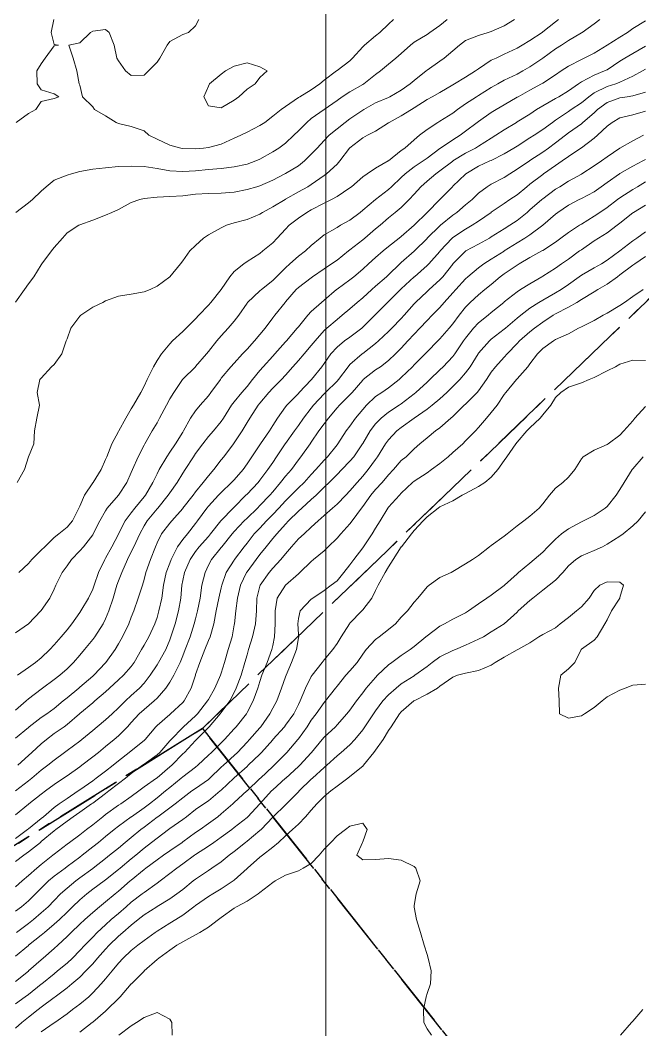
# Model space of a CAD drawing. Header units: centimetres. Extents: x 0 to 642158, y -847 to 649707.
# Drawn here: x 617054.93 to 617079.14, y 620397.46 to 620436.72 of the extents above; entities that cross this region are included whole.
import ezdxf

# ---------------------------------------------------------------- set-up
doc = ezdxf.new("R2010")
doc.units = ezdxf.units.CM
doc.header["$MEASUREMENT"] = 0
doc.linetypes.add('CENTERX2', pattern=[4, 2.5, -0.5, 0.5, -0.5])
doc.layers.add('MEV_grille', color=254, linetype='Continuous', lineweight=9)
doc.layers.add('WAL_topographie 0.5', color=253, linetype='Continuous', lineweight=20)
doc.layers.add('SPW_parcellaire cadastral', color=7, linetype='CENTERX2', lineweight=25, true_color=0xff0542)

# ---------------------------------------------------------------- blocks, each defined once
blk = doc.blocks.new('*U112')
at = {"layer": 'MEV_grille', "transparency": 33554687}
blk.add_lwpolyline([(0, 1825.476), (0, -1825.476)], dxfattribs=at)
blk = doc.blocks.new('*U113')
at = {"layer": 'MEV_grille', "color": 0, "linetype": 'ByBlock', "lineweight": -2, "transparency": 16777216}
blk.add_blockref('*U112', (1700, 0), dxfattribs=at)

msp = doc.modelspace()

# ---------------------------------------------------------------- linework, layer by layer
at = {"layer": 'SPW_parcellaire cadastral'}
for points in [[(617014.972, 620379.867), (617010.893, 620377.325), (617054.294, 620442.356), (617058.919, 620449.277), (617077.211, 620463.523), (617089.979, 620446.981), (617090.922, 620445.759), (617094.809, 620440.723), (617062.014, 620409.186), (617014.972, 620379.867)], [(617062.014, 620409.186), (617094.809, 620440.723), (617133.598, 620390.47), (617134.906, 620391.492), (617146.257, 620375.609), (617111.129, 620347.351), (617062.014, 620409.186)], [(617062.014, 620409.186), (617111.129, 620347.351), (617070.714, 620314.879), (617014.972, 620379.867), (617062.014, 620409.186)]]:
    msp.add_lwpolyline(points, dxfattribs=at)
at = {"layer": 'WAL_topographie 0.5'}
for points in [[(617054.75, 620425.755), (617055.092, 620426.25), (617055.25, 620426.478), (617055.459, 620426.75), (617055.75, 620427.212), (617055.776, 620427.25), (617056.142, 620427.75), (617056.25, 620427.888), (617056.574, 620428.25), (617056.75, 620428.458), (617057.206, 620428.75), (617057.25, 620428.769), (617057.75, 620428.943), (617058.25, 620429.139), (617058.491, 620429.25), (617058.75, 620429.36), (617059.25, 620429.63), (617059.588, 620429.75), (617059.75, 620429.789), (617060.25, 620429.839), (617060.75, 620429.866), (617061.25, 620429.9), (617061.75, 620429.958), (617062.25, 620429.99), (617062.75, 620430), (617063.25, 620430.041), (617063.75, 620430.137), (617064.125, 620430.25), (617064.25, 620430.286), (617064.75, 620430.498), (617065.222, 620430.75), (617065.25, 620430.765), (617065.75, 620431.06), (617065.987, 620431.25), (617066.25, 620431.511), (617066.477, 620431.75), (617066.75, 620432.047), (617066.947, 620432.25), (617067.25, 620432.506), (617067.57, 620432.75), (617067.75, 620432.883), (617068.25, 620433.226), (617068.289, 620433.25), (617068.75, 620433.514), (617069.25, 620433.724), (617069.306, 620433.75), (617069.75, 620433.998), (617070.09, 620434.25), (617070.25, 620434.384), (617070.719, 620434.75), (617070.75, 620434.777), (617071.25, 620435.138), (617071.413, 620435.25), (617071.75, 620435.528), (617072.016, 620435.75), (617072.25, 620435.934), (617072.75, 620436.136), (617073.129, 620436.25), (617073.25, 620436.286), (617073.75, 620436.505), (617074.152, 620436.75)], [(617054.75, 620412.899), (617055.25, 620413.247), (617055.252, 620413.25), (617055.732, 620413.75), (617055.75, 620413.772), (617056.083, 620414.25), (617056.25, 620414.597), (617056.321, 620414.75), (617056.56, 620415.25), (617056.75, 620415.504), (617056.92, 620415.75), (617057.25, 620416.083), (617057.386, 620416.25), (617057.75, 620416.717), (617057.77, 620416.75), (617058.028, 620417.25), (617058.25, 620417.646), (617058.317, 620417.75), (617058.747, 620418.25), (617058.75, 620418.254), (617059.078, 620418.75), (617059.25, 620419.137), (617059.297, 620419.25), (617059.516, 620419.75), (617059.75, 620420.204), (617059.775, 620420.25), (617060.058, 620420.75), (617060.25, 620421.072), (617060.346, 620421.25), (617060.615, 620421.75), (617060.75, 620422.001), (617060.899, 620422.25), (617061.241, 620422.75), (617061.25, 620422.761), (617061.748, 620423.25), (617061.75, 620423.252), (617062.171, 620423.75), (617062.25, 620423.847), (617062.578, 620424.25), (617062.75, 620424.45), (617063.017, 620424.75), (617063.25, 620425.022), (617063.426, 620425.25), (617063.75, 620425.716), (617063.774, 620425.75), (617064.25, 620426.198), (617064.31, 620426.25), (617064.75, 620426.597), (617064.901, 620426.75), (617065.25, 620427.095), (617065.421, 620427.25), (617065.75, 620427.547), (617066.025, 620427.75), (617066.25, 620427.965), (617066.597, 620428.25), (617066.75, 620428.375), (617067.25, 620428.667), (617067.391, 620428.75), (617067.75, 620428.942), (617068.146, 620429.25), (617068.25, 620429.331), (617068.743, 620429.75), (617068.75, 620429.756), (617069.25, 620430.142), (617069.367, 620430.25), (617069.75, 620430.602), (617069.901, 620430.75), (617070.25, 620431.021), (617070.595, 620431.25), (617070.75, 620431.36), (617071.25, 620431.734), (617071.274, 620431.75), (617071.75, 620432.078), (617072.034, 620432.25), (617072.25, 620432.406), (617072.701, 620432.75), (617072.75, 620432.787), (617073.25, 620433.13), (617073.442, 620433.25), (617073.75, 620433.435), (617074.25, 620433.726), (617074.291, 620433.75), (617074.75, 620434.001), (617075.202, 620434.25), (617075.25, 620434.278), (617075.75, 620434.599), (617075.969, 620434.75), (617076.25, 620434.943), (617076.75, 620435.2), (617076.864, 620435.25), (617077.25, 620435.44), (617077.75, 620435.748), (617077.754, 620435.75), (617078.25, 620436.068), (617078.55, 620436.25), (617078.75, 620436.397), (617079.25, 620436.7)], [(617054.764, 620429.25), (617055.25, 620429.621), (617055.41, 620429.75), (617055.75, 620430.071), (617055.934, 620430.25), (617056.25, 620430.503), (617056.75, 620430.704), (617056.929, 620430.75), (617057.25, 620430.841), (617057.75, 620430.936), (617058.25, 620430.989), (617058.75, 620431.031), (617059.25, 620431.051), (617059.75, 620431.033), (617060.25, 620430.96), (617060.75, 620430.872), (617061.25, 620430.835), (617061.75, 620430.868), (617062.25, 620430.915), (617062.75, 620430.954), (617063.25, 620431.025), (617063.75, 620431.129), (617064.096, 620431.25), (617064.25, 620431.314), (617064.75, 620431.603), (617064.985, 620431.75), (617065.25, 620431.947), (617065.568, 620432.25), (617065.75, 620432.417), (617066.07, 620432.75), (617066.25, 620432.905), (617066.744, 620433.25), (617066.75, 620433.254), (617067.25, 620433.606), (617067.455, 620433.75), (617067.75, 620433.942), (617068.25, 620434.226), (617068.291, 620434.25), (617068.75, 620434.613), (617068.941, 620434.75), (617069.25, 620435.02), (617069.536, 620435.25), (617069.75, 620435.43), (617070.108, 620435.75), (617070.25, 620435.866), (617070.75, 620436.171), (617070.862, 620436.25), (617071.25, 620436.524), (617071.531, 620436.75)], [(617054.773, 620432.75), (617055.25, 620433.097), (617055.531, 620433.25), (617055.75, 620433.568), (617056.25, 620433.675), (617056.438, 620433.75), (617056.25, 620433.857), (617055.75, 620434.017), (617055.583, 620434.25), (617055.571, 620434.75), (617055.75, 620435.03), (617055.903, 620435.25), (617056.25, 620435.731), (617056.417, 620435.75), (617056.25, 620435.776), (617056.136, 620436.25), (617056.238, 620436.75)], [(617054.815, 620418.75), (617055.103, 620419.25), (617055.25, 620419.75), (617055.25, 620419.75), (617055.455, 620420.25), (617055.484, 620420.75), (617055.573, 620421.25), (617055.683, 620421.75), (617055.592, 620422.25), (617055.688, 620422.75), (617055.75, 620422.8), (617056.153, 620423.25), (617056.25, 620423.337), (617056.554, 620423.75), (617056.721, 620424.25), (617056.75, 620424.329), (617056.897, 620424.75), (617057.25, 620425.214), (617057.29, 620425.25), (617057.75, 620425.56), (617058.14, 620425.75), (617058.25, 620425.811), (617058.75, 620425.989), (617059.25, 620426.071), (617059.75, 620426.158), (617059.984, 620426.25), (617060.25, 620426.382), (617060.75, 620426.746), (617060.754, 620426.75), (617061.158, 620427.25), (617061.25, 620427.37), (617061.528, 620427.75), (617061.75, 620427.962), (617062.062, 620428.25), (617062.25, 620428.373), (617062.75, 620428.656), (617062.952, 620428.75), (617063.25, 620428.842), (617063.75, 620428.975), (617064.25, 620429.184), (617064.347, 620429.25), (617064.75, 620429.466), (617065.234, 620429.75), (617065.25, 620429.759), (617065.75, 620430.051), (617066.109, 620430.25), (617066.25, 620430.334), (617066.75, 620430.681), (617066.846, 620430.75), (617067.25, 620431.125), (617067.365, 620431.25), (617067.741, 620431.75), (617067.75, 620431.76), (617068.25, 620432.155), (617068.431, 620432.25), (617068.75, 620432.41), (617069.25, 620432.731), (617069.275, 620432.75), (617069.75, 620433.003), (617070.148, 620433.25), (617070.25, 620433.315), (617070.75, 620433.638), (617070.953, 620433.75), (617071.25, 620433.917), (617071.75, 620434.206), (617071.82, 620434.25), (617072.25, 620434.511), (617072.628, 620434.75), (617072.75, 620434.836), (617073.25, 620435.164), (617073.432, 620435.25), (617073.75, 620435.399), (617074.25, 620435.631), (617074.446, 620435.75), (617074.75, 620435.934), (617075.222, 620436.25), (617075.25, 620436.27), (617075.75, 620436.665), (617075.856, 620436.75)], [(617054.879, 620415.25), (617055.25, 620415.596), (617055.387, 620415.75), (617055.75, 620416.109), (617055.886, 620416.25), (617056.25, 620416.602), (617056.435, 620416.75), (617056.75, 620417.007), (617056.962, 620417.25), (617057.213, 620417.75), (617057.25, 620417.829), (617057.433, 620418.25), (617057.75, 620418.736), (617057.761, 620418.75), (617058.073, 620419.25), (617058.25, 620419.64), (617058.294, 620419.75), (617058.499, 620420.25), (617058.75, 620420.728), (617058.761, 620420.75), (617059.034, 620421.25), (617059.25, 620421.616), (617059.333, 620421.75), (617059.623, 620422.25), (617059.75, 620422.491), (617059.872, 620422.75), (617060.114, 620423.25), (617060.25, 620423.489), (617060.427, 620423.75), (617060.75, 620424.143), (617060.853, 620424.25), (617061.25, 620424.616), (617061.38, 620424.75), (617061.75, 620425.117), (617061.873, 620425.25), (617062.25, 620425.645), (617062.346, 620425.75), (617062.746, 620426.25), (617062.75, 620426.256), (617063.086, 620426.75), (617063.25, 620426.946), (617063.625, 620427.25), (617063.75, 620427.341), (617064.25, 620427.658), (617064.364, 620427.75), (617064.75, 620428.066), (617064.921, 620428.25), (617065.25, 620428.602), (617065.392, 620428.75), (617065.75, 620429.021), (617066.071, 620429.25), (617066.25, 620429.356), (617066.75, 620429.613), (617067.03, 620429.75), (617067.25, 620429.867), (617067.75, 620430.203), (617067.808, 620430.25), (617068.25, 620430.635), (617068.42, 620430.75), (617068.75, 620430.965), (617069.244, 620431.25), (617069.25, 620431.253), (617069.75, 620431.654), (617069.886, 620431.75), (617070.25, 620432.077), (617070.456, 620432.25), (617070.75, 620432.469), (617071.165, 620432.75), (617071.25, 620432.8), (617071.75, 620433.115), (617071.933, 620433.25), (617072.25, 620433.471), (617072.672, 620433.75), (617072.75, 620433.8), (617073.25, 620434.105), (617073.499, 620434.25), (617073.75, 620434.391), (617074.25, 620434.631), (617074.475, 620434.75), (617074.75, 620434.909), (617075.25, 620435.25), (617075.25, 620435.25), (617075.75, 620435.605), (617075.978, 620435.75), (617076.25, 620435.931), (617076.75, 620436.232), (617076.78, 620436.25), (617077.25, 620436.587), (617077.466, 620436.75)], [(617061.875, 620436.75), (617061.75, 620436.5), (617061.468, 620436.25), (617061.25, 620436.171), (617060.75, 620435.897), (617060.648, 620435.75), (617060.361, 620435.25), (617060.25, 620435.098), (617059.922, 620434.75), (617059.75, 620434.589), (617059.25, 620434.574), (617059.024, 620434.75), (617058.75, 620435.142), (617058.686, 620435.25), (617058.588, 620435.75), (617058.393, 620436.25), (617058.25, 620436.368), (617057.75, 620436.3), (617057.66, 620436.25), (617057.25, 620435.847), (617056.821, 620435.75), (617056.993, 620435.25), (617057.134, 620434.75), (617057.219, 620434.25), (617057.25, 620434.194), (617057.35, 620433.75), (617057.75, 620433.36), (617057.821, 620433.25), (617058.25, 620433.011), (617058.66, 620432.75), (617058.75, 620432.708), (617059.25, 620432.587), (617059.75, 620432.417), (617059.934, 620432.25), (617060.25, 620432.104), (617060.75, 620431.866), (617061.176, 620431.75), (617061.25, 620431.736), (617061.75, 620431.722), (617062.062, 620431.75), (617062.25, 620431.77), (617062.75, 620431.91), (617063.25, 620432.134), (617063.508, 620432.25), (617063.75, 620432.371), (617064.25, 620432.624), (617064.439, 620432.75), (617064.75, 620432.996), (617065.077, 620433.25), (617065.25, 620433.364), (617065.75, 620433.717), (617065.801, 620433.75), (617066.25, 620434.02), (617066.579, 620434.25), (617066.75, 620434.395), (617067.223, 620434.75), (617067.25, 620434.773), (617067.75, 620435.146), (617067.856, 620435.25), (617068.25, 620435.689), (617068.314, 620435.75), (617068.75, 620436.114), (617068.914, 620436.25), (617069.25, 620436.572), (617069.442, 620436.75)], [(617054.831, 620411.25), (617055.25, 620411.554), (617055.526, 620411.75), (617055.75, 620411.932), (617056.082, 620412.25), (617056.25, 620412.437), (617056.523, 620412.75), (617056.75, 620413.021), (617056.932, 620413.25), (617057.25, 620413.693), (617057.287, 620413.75), (617057.581, 620414.25), (617057.75, 620414.598), (617057.804, 620414.75), (617057.969, 620415.25), (617058.218, 620415.75), (617058.25, 620415.8), (617058.491, 620416.25), (617058.75, 620416.737), (617058.756, 620416.75), (617059.005, 620417.25), (617059.25, 620417.568), (617059.39, 620417.75), (617059.75, 620418.184), (617059.802, 620418.25), (617060.083, 620418.75), (617060.25, 620419.084), (617060.337, 620419.25), (617060.629, 620419.75), (617060.75, 620419.93), (617060.966, 620420.25), (617061.25, 620420.707), (617061.278, 620420.75), (617061.557, 620421.25), (617061.75, 620421.529), (617061.93, 620421.75), (617062.25, 620422.115), (617062.348, 620422.25), (617062.713, 620422.75), (617062.75, 620422.799), (617063.122, 620423.25), (617063.25, 620423.391), (617063.578, 620423.75), (617063.75, 620423.928), (617064.036, 620424.25), (617064.25, 620424.506), (617064.45, 620424.75), (617064.75, 620425.147), (617064.833, 620425.25), (617065.23, 620425.75), (617065.25, 620425.772), (617065.666, 620426.25), (617065.75, 620426.333), (617066.25, 620426.711), (617066.299, 620426.75), (617066.75, 620427.062), (617067.032, 620427.25), (617067.25, 620427.399), (617067.693, 620427.75), (617067.75, 620427.794), (617068.25, 620428.183), (617068.333, 620428.25), (617068.75, 620428.605), (617068.921, 620428.75), (617069.25, 620429.034), (617069.517, 620429.25), (617069.75, 620429.444), (617070.059, 620429.75), (617070.25, 620429.961), (617070.508, 620430.25), (617070.75, 620430.462), (617071.088, 620430.75), (617071.25, 620430.867), (617071.75, 620431.246), (617071.756, 620431.25), (617072.25, 620431.548), (617072.629, 620431.75), (617072.75, 620431.825), (617073.25, 620432.136), (617073.429, 620432.25), (617073.75, 620432.467), (617074.223, 620432.75), (617074.25, 620432.766), (617074.75, 620433.075), (617075.012, 620433.25), (617075.25, 620433.399), (617075.75, 620433.682), (617075.87, 620433.75), (617076.25, 620433.978), (617076.638, 620434.25), (617076.75, 620434.326), (617077.25, 620434.591), (617077.65, 620434.75), (617077.75, 620434.801), (617078.25, 620435.131), (617078.445, 620435.25), (617078.75, 620435.426), (617079.25, 620435.719)], [(617063.25, 620433.613), (617063.428, 620433.75), (617063.75, 620434.044), (617064.065, 620434.25), (617064.25, 620434.493), (617064.531, 620434.75), (617064.25, 620434.914), (617063.75, 620435.066), (617063.25, 620434.931), (617062.915, 620434.75), (617062.75, 620434.627), (617062.296, 620434.25), (617062.25, 620434.162), (617062.068, 620433.75), (617062.25, 620433.394), (617062.75, 620433.321), (617063.25, 620433.613)], [(617054.75, 620409.887), (617055.164, 620410.25), (617055.25, 620410.328), (617055.75, 620410.715), (617055.798, 620410.75), (617056.25, 620411.081), (617056.466, 620411.25), (617056.75, 620411.505), (617056.996, 620411.75), (617057.25, 620412.029), (617057.436, 620412.25), (617057.75, 620412.637), (617057.833, 620412.75), (617058.154, 620413.25), (617058.25, 620413.439), (617058.382, 620413.75), (617058.544, 620414.25), (617058.692, 620414.75), (617058.75, 620414.916), (617058.879, 620415.25), (617059.101, 620415.75), (617059.25, 620416.048), (617059.346, 620416.25), (617059.576, 620416.75), (617059.75, 620417.063), (617059.865, 620417.25), (617060.25, 620417.721), (617060.276, 620417.75), (617060.686, 620418.25), (617060.75, 620418.351), (617061.033, 620418.75), (617061.25, 620419.114), (617061.338, 620419.25), (617061.668, 620419.75), (617061.75, 620419.869), (617062.027, 620420.25), (617062.25, 620420.533), (617062.442, 620420.75), (617062.75, 620421.121), (617062.838, 620421.25), (617063.148, 620421.75), (617063.25, 620421.886), (617063.544, 620422.25), (617063.75, 620422.486), (617063.964, 620422.75), (617064.25, 620423.107), (617064.375, 620423.25), (617064.75, 620423.661), (617064.833, 620423.75), (617065.25, 620424.217), (617065.279, 620424.25), (617065.704, 620424.75), (617065.75, 620424.806), (617066.114, 620425.25), (617066.25, 620425.398), (617066.647, 620425.75), (617066.75, 620425.836), (617067.23, 620426.25), (617067.25, 620426.266), (617067.75, 620426.622), (617067.909, 620426.75), (617068.25, 620427.048), (617068.475, 620427.25), (617068.75, 620427.49), (617069.043, 620427.75), (617069.25, 620427.919), (617069.672, 620428.25), (617069.75, 620428.312), (617070.25, 620428.749), (617070.251, 620428.75), (617070.75, 620429.242), (617070.758, 620429.25), (617071.248, 620429.75), (617071.25, 620429.752), (617071.735, 620430.25), (617071.75, 620430.264), (617072.25, 620430.74), (617072.261, 620430.75), (617072.75, 620431.052), (617073.195, 620431.25), (617073.25, 620431.274), (617073.75, 620431.523), (617074.125, 620431.75), (617074.25, 620431.83), (617074.75, 620432.144), (617074.91, 620432.25), (617075.25, 620432.478), (617075.625, 620432.75), (617075.75, 620432.836), (617076.25, 620433.174), (617076.36, 620433.25), (617076.75, 620433.515), (617077.036, 620433.75), (617077.25, 620433.901), (617077.75, 620434.141), (617078.085, 620434.25), (617078.25, 620434.319), (617078.75, 620434.545), (617079.124, 620434.75), (617079.25, 620434.823)], [(617054.75, 620408.799), (617055.25, 620409.224), (617055.281, 620409.25), (617055.75, 620409.609), (617055.963, 620409.75), (617056.25, 620409.953), (617056.604, 620410.25), (617056.75, 620410.37), (617057.208, 620410.75), (617057.25, 620410.786), (617057.75, 620411.216), (617057.788, 620411.25), (617058.25, 620411.738), (617058.262, 620411.75), (617058.624, 620412.25), (617058.75, 620412.466), (617058.903, 620412.75), (617059.153, 620413.25), (617059.25, 620413.503), (617059.348, 620413.75), (617059.519, 620414.25), (617059.68, 620414.75), (617059.75, 620414.98), (617059.816, 620415.25), (617059.992, 620415.75), (617060.185, 620416.25), (617060.25, 620416.399), (617060.425, 620416.75), (617060.75, 620417.165), (617060.824, 620417.25), (617061.25, 620417.739), (617061.258, 620417.75), (617061.65, 620418.25), (617061.75, 620418.38), (617062.05, 620418.75), (617062.25, 620419.012), (617062.461, 620419.25), (617062.75, 620419.627), (617062.848, 620419.75), (617063.225, 620420.25), (617063.25, 620420.283), (617063.562, 620420.75), (617063.75, 620421.076), (617063.853, 620421.25), (617064.178, 620421.75), (617064.25, 620421.838), (617064.603, 620422.25), (617064.75, 620422.415), (617065.089, 620422.75), (617065.25, 620422.925), (617065.533, 620423.25), (617065.75, 620423.496), (617065.968, 620423.75), (617066.25, 620424.072), (617066.397, 620424.25), (617066.75, 620424.652), (617066.859, 620424.75), (617067.25, 620425.084), (617067.456, 620425.25), (617067.75, 620425.498), (617068.036, 620425.75), (617068.25, 620425.923), (617068.605, 620426.25), (617068.75, 620426.378), (617069.168, 620426.75), (617069.25, 620426.827), (617069.691, 620427.25), (617069.75, 620427.302), (617070.25, 620427.742), (617070.258, 620427.75), (617070.75, 620428.238), (617070.761, 620428.25), (617071.25, 620428.729), (617071.275, 620428.75), (617071.75, 620429.139), (617071.905, 620429.25), (617072.25, 620429.55), (617072.501, 620429.75), (617072.75, 620429.993), (617073.087, 620430.25), (617073.25, 620430.35), (617073.75, 620430.607), (617073.963, 620430.75), (617074.25, 620430.926), (617074.729, 620431.25), (617074.75, 620431.263), (617075.25, 620431.589), (617075.47, 620431.75), (617075.75, 620431.96), (617076.128, 620432.25), (617076.25, 620432.342), (617076.75, 620432.7), (617076.811, 620432.75), (617077.25, 620433.122), (617077.382, 620433.25), (617077.75, 620433.526), (617078.25, 620433.709), (617078.529, 620433.75), (617078.75, 620433.784), (617079.25, 620433.931)], [(617054.84, 620407.75), (617055.25, 620408.131), (617055.383, 620408.25), (617055.75, 620408.583), (617055.95, 620408.75), (617056.25, 620408.979), (617056.635, 620409.25), (617056.75, 620409.333), (617057.234, 620409.75), (617057.25, 620409.765), (617057.75, 620410.181), (617057.834, 620410.25), (617058.25, 620410.604), (617058.399, 620410.75), (617058.75, 620411.073), (617058.946, 620411.25), (617059.25, 620411.597), (617059.358, 620411.75), (617059.648, 620412.25), (617059.75, 620412.424), (617059.933, 620412.75), (617060.161, 620413.25), (617060.25, 620413.5), (617060.325, 620413.75), (617060.437, 620414.25), (617060.503, 620414.75), (617060.61, 620415.25), (617060.75, 620415.609), (617060.805, 620415.75), (617061.048, 620416.25), (617061.25, 620416.529), (617061.43, 620416.75), (617061.75, 620417.146), (617061.829, 620417.25), (617062.186, 620417.75), (617062.25, 620417.83), (617062.644, 620418.25), (617062.75, 620418.36), (617063.152, 620418.75), (617063.25, 620418.852), (617063.594, 620419.25), (617063.75, 620419.47), (617063.934, 620419.75), (617064.25, 620420.213), (617064.276, 620420.25), (617064.619, 620420.75), (617064.75, 620420.963), (617064.932, 620421.25), (617065.25, 620421.685), (617065.3, 620421.75), (617065.75, 620422.214), (617065.782, 620422.25), (617066.25, 620422.742), (617066.258, 620422.75), (617066.661, 620423.25), (617066.75, 620423.37), (617067.013, 620423.75), (617067.25, 620424.011), (617067.539, 620424.25), (617067.75, 620424.403), (617068.208, 620424.75), (617068.25, 620424.787), (617068.717, 620425.25), (617068.75, 620425.283), (617069.209, 620425.75), (617069.25, 620425.789), (617069.719, 620426.25), (617069.75, 620426.279), (617070.25, 620426.745), (617070.256, 620426.75), (617070.75, 620427.179), (617070.821, 620427.25), (617071.25, 620427.73), (617071.265, 620427.75), (617071.728, 620428.25), (617071.75, 620428.269), (617072.25, 620428.598), (617072.511, 620428.75), (617072.75, 620428.908), (617073.238, 620429.25), (617073.25, 620429.259), (617073.75, 620429.596), (617073.973, 620429.75), (617074.25, 620429.938), (617074.632, 620430.25), (617074.75, 620430.345), (617075.25, 620430.726), (617075.282, 620430.75), (617075.75, 620431.079), (617075.999, 620431.25), (617076.25, 620431.428), (617076.729, 620431.75), (617076.75, 620431.765), (617077.25, 620432.143), (617077.374, 620432.25), (617077.75, 620432.605), (617077.95, 620432.75), (617078.25, 620432.929), (617078.75, 620433.048), (617079.25, 620433.186)], [(617054.75, 620406.753), (617055.25, 620407.145), (617055.385, 620407.25), (617055.75, 620407.556), (617056.001, 620407.75), (617056.25, 620407.953), (617056.658, 620408.25), (617056.75, 620408.318), (617057.25, 620408.688), (617057.327, 620408.75), (617057.75, 620409.101), (617057.927, 620409.25), (617058.25, 620409.512), (617058.511, 620409.75), (617058.75, 620409.98), (617059.02, 620410.25), (617059.25, 620410.461), (617059.575, 620410.75), (617059.75, 620410.943), (617059.981, 620411.25), (617060.25, 620411.658), (617060.311, 620411.75), (617060.589, 620412.25), (617060.75, 620412.634), (617060.791, 620412.75), (617060.951, 620413.25), (617061.088, 620413.75), (617061.172, 620414.25), (617061.21, 620414.75), (617061.25, 620414.936), (617061.322, 620415.25), (617061.542, 620415.75), (617061.75, 620416.062), (617061.894, 620416.25), (617062.25, 620416.651), (617062.335, 620416.75), (617062.734, 620417.25), (617062.75, 620417.269), (617063.217, 620417.75), (617063.25, 620417.782), (617063.71, 620418.25), (617063.75, 620418.291), (617064.18, 620418.75), (617064.25, 620418.84), (617064.559, 620419.25), (617064.75, 620419.53), (617064.9, 620419.75), (617065.237, 620420.25), (617065.25, 620420.268), (617065.597, 620420.75), (617065.75, 620420.965), (617065.952, 620421.25), (617066.25, 620421.636), (617066.337, 620421.75), (617066.75, 620422.196), (617066.805, 620422.25), (617067.25, 620422.692), (617067.302, 620422.75), (617067.683, 620423.25), (617067.75, 620423.33), (617068.231, 620423.75), (617068.25, 620423.764), (617068.75, 620424.152), (617068.857, 620424.25), (617069.25, 620424.623), (617069.38, 620424.75), (617069.75, 620425.122), (617069.864, 620425.25), (617070.25, 620425.697), (617070.299, 620425.75), (617070.75, 620426.17), (617070.838, 620426.25), (617071.25, 620426.623), (617071.363, 620426.75), (617071.75, 620427.241), (617071.758, 620427.25), (617072.25, 620427.741), (617072.264, 620427.75), (617072.75, 620428.016), (617073.173, 620428.25), (617073.25, 620428.296), (617073.75, 620428.611), (617073.975, 620428.75), (617074.25, 620428.936), (617074.639, 620429.25), (617074.75, 620429.344), (617075.209, 620429.75), (617075.25, 620429.783), (617075.75, 620430.149), (617075.913, 620430.25), (617076.25, 620430.467), (617076.75, 620430.739), (617076.768, 620430.75), (617077.25, 620431.059), (617077.529, 620431.25), (617077.75, 620431.41), (617078.25, 620431.75), (617078.25, 620431.75), (617078.75, 620432.036), (617079.167, 620432.25)], [(617054.75, 620405.823), (617055.25, 620406.235), (617055.268, 620406.25), (617055.75, 620406.624), (617055.914, 620406.75), (617056.25, 620407.001), (617056.617, 620407.25), (617056.75, 620407.345), (617057.25, 620407.695), (617057.326, 620407.75), (617057.75, 620408.074), (617057.977, 620408.25), (617058.25, 620408.474), (617058.586, 620408.75), (617058.75, 620408.897), (617059.101, 620409.25), (617059.25, 620409.41), (617059.557, 620409.75), (617059.75, 620409.922), (617060.145, 620410.25), (617060.25, 620410.357), (617060.589, 620410.75), (617060.75, 620410.98), (617060.906, 620411.25), (617061.144, 620411.75), (617061.25, 620412.002), (617061.349, 620412.25), (617061.533, 620412.75), (617061.695, 620413.25), (617061.75, 620413.45), (617061.83, 620413.75), (617061.924, 620414.25), (617061.999, 620414.75), (617062.117, 620415.25), (617062.25, 620415.528), (617062.365, 620415.75), (617062.75, 620416.225), (617062.77, 620416.25), (617063.173, 620416.75), (617063.25, 620416.839), (617063.642, 620417.25), (617063.75, 620417.355), (617064.155, 620417.75), (617064.25, 620417.846), (617064.631, 620418.25), (617064.75, 620418.387), (617065.058, 620418.75), (617065.25, 620418.989), (617065.479, 620419.25), (617065.75, 620419.625), (617065.847, 620419.75), (617066.206, 620420.25), (617066.25, 620420.315), (617066.547, 620420.75), (617066.75, 620421.034), (617066.912, 620421.25), (617067.25, 620421.647), (617067.344, 620421.75), (617067.75, 620422.154), (617067.837, 620422.25), (617068.25, 620422.731), (617068.271, 620422.75), (617068.75, 620423.122), (617068.935, 620423.25), (617069.25, 620423.492), (617069.525, 620423.75), (617069.75, 620423.974), (617070.008, 620424.25), (617070.25, 620424.511), (617070.473, 620424.75), (617070.75, 620425.049), (617070.946, 620425.25), (617071.25, 620425.555), (617071.417, 620425.75), (617071.75, 620426.118), (617071.866, 620426.25), (617072.25, 620426.673), (617072.339, 620426.75), (617072.75, 620427.1), (617072.953, 620427.25), (617073.25, 620427.432), (617073.75, 620427.749), (617073.752, 620427.75), (617074.25, 620428.068), (617074.552, 620428.25), (617074.75, 620428.379), (617075.25, 620428.75), (617075.25, 620428.75), (617075.75, 620429.186), (617075.836, 620429.25), (617076.25, 620429.53), (617076.662, 620429.75), (617076.75, 620429.793), (617077.25, 620430.054), (617077.526, 620430.25), (617077.75, 620430.415), (617078.234, 620430.75), (617078.25, 620430.761), (617078.75, 620431.049), (617079.139, 620431.25), (617079.25, 620431.307)], [(617054.75, 620404.902), (617055.219, 620405.25), (617055.25, 620405.275), (617055.75, 620405.68), (617055.834, 620405.75), (617056.25, 620406.102), (617056.446, 620406.25), (617056.75, 620406.464), (617057.187, 620406.75), (617057.25, 620406.792), (617057.75, 620407.147), (617057.889, 620407.25), (617058.25, 620407.522), (617058.54, 620407.75), (617058.75, 620407.917), (617059.171, 620408.25), (617059.25, 620408.316), (617059.75, 620408.718), (617059.786, 620408.75), (617060.207, 620409.25), (617060.25, 620409.293), (617060.75, 620409.73), (617060.775, 620409.75), (617061.25, 620410.192), (617061.301, 620410.25), (617061.582, 620410.75), (617061.741, 620411.25), (617061.75, 620411.282), (617061.909, 620411.75), (617062.109, 620412.25), (617062.25, 620412.602), (617062.311, 620412.75), (617062.463, 620413.25), (617062.554, 620413.75), (617062.655, 620414.25), (617062.75, 620414.652), (617062.773, 620414.75), (617062.935, 620415.25), (617063.25, 620415.726), (617063.267, 620415.75), (617063.639, 620416.25), (617063.75, 620416.392), (617064.033, 620416.75), (617064.25, 620416.972), (617064.509, 620417.25), (617064.75, 620417.497), (617064.991, 620417.75), (617065.25, 620418.039), (617065.462, 620418.25), (617065.75, 620418.537), (617065.974, 620418.75), (617066.25, 620419.056), (617066.427, 620419.25), (617066.75, 620419.618), (617066.879, 620419.75), (617067.25, 620420.217), (617067.276, 620420.25), (617067.609, 620420.75), (617067.75, 620420.942), (617067.963, 620421.25), (617068.25, 620421.584), (617068.401, 620421.75), (617068.75, 620422.086), (617068.989, 620422.25), (617069.25, 620422.431), (617069.661, 620422.75), (617069.75, 620422.826), (617070.184, 620423.25), (617070.25, 620423.317), (617070.68, 620423.75), (617070.75, 620423.825), (617071.164, 620424.25), (617071.25, 620424.336), (617071.606, 620424.75), (617071.75, 620424.921), (617071.999, 620425.25), (617072.25, 620425.566), (617072.429, 620425.75), (617072.75, 620426.044), (617073.003, 620426.25), (617073.25, 620426.452), (617073.599, 620426.75), (617073.75, 620426.863), (617074.25, 620427.204), (617074.326, 620427.25), (617074.75, 620427.496), (617075.209, 620427.75), (617075.25, 620427.773), (617075.75, 620428.097), (617075.959, 620428.25), (617076.25, 620428.466), (617076.679, 620428.75), (617076.75, 620428.795), (617077.25, 620429.098), (617077.473, 620429.25), (617077.75, 620429.44), (617078.154, 620429.75), (617078.25, 620429.82), (617078.75, 620430.139), (617078.933, 620430.25), (617079.25, 620430.441)], [(617054.75, 620404.003), (617055.074, 620404.25), (617055.25, 620404.378), (617055.714, 620404.75), (617055.75, 620404.779), (617056.25, 620405.198), (617056.319, 620405.25), (617056.75, 620405.58), (617056.991, 620405.75), (617057.25, 620405.926), (617057.707, 620406.25), (617057.75, 620406.28), (617058.25, 620406.655), (617058.379, 620406.75), (617058.75, 620407.037), (617059.018, 620407.25), (617059.25, 620407.436), (617059.681, 620407.75), (617059.75, 620407.799), (617060.25, 620408.151), (617060.357, 620408.25), (617060.75, 620408.696), (617060.796, 620408.75), (617061.25, 620409.216), (617061.286, 620409.25), (617061.75, 620409.667), (617061.828, 620409.75), (617062.214, 620410.25), (617062.25, 620410.314), (617062.498, 620410.75), (617062.72, 620411.25), (617062.75, 620411.334), (617062.876, 620411.75), (617063.018, 620412.25), (617063.166, 620412.75), (617063.25, 620413.21), (617063.257, 620413.25), (617063.313, 620413.75), (617063.383, 620414.25), (617063.492, 620414.75), (617063.733, 620415.25), (617063.75, 620415.273), (617064.107, 620415.75), (617064.25, 620415.95), (617064.49, 620416.25), (617064.75, 620416.563), (617064.906, 620416.75), (617065.25, 620417.131), (617065.367, 620417.25), (617065.75, 620417.63), (617065.877, 620417.75), (617066.25, 620418.084), (617066.437, 620418.25), (617066.75, 620418.563), (617066.939, 620418.75), (617067.25, 620419.058), (617067.441, 620419.25), (617067.75, 620419.571), (617067.903, 620419.75), (617068.24, 620420.25), (617068.25, 620420.267), (617068.544, 620420.75), (617068.75, 620421.026), (617068.962, 620421.25), (617069.25, 620421.486), (617069.661, 620421.75), (617069.75, 620421.809), (617070.25, 620422.196), (617070.314, 620422.25), (617070.75, 620422.654), (617070.854, 620422.75), (617071.25, 620423.127), (617071.375, 620423.25), (617071.75, 620423.651), (617071.825, 620423.75), (617072.172, 620424.25), (617072.25, 620424.358), (617072.561, 620424.75), (617072.75, 620424.956), (617073.123, 620425.25), (617073.25, 620425.352), (617073.73, 620425.75), (617073.75, 620425.767), (617074.25, 620426.167), (617074.38, 620426.25), (617074.75, 620426.477), (617075.214, 620426.75), (617075.25, 620426.771), (617075.75, 620427.087), (617075.982, 620427.25), (617076.25, 620427.438), (617076.682, 620427.75), (617076.75, 620427.8), (617077.25, 620428.141), (617077.418, 620428.25), (617077.75, 620428.454), (617078.145, 620428.75), (617078.25, 620428.833), (617078.75, 620429.227), (617078.783, 620429.25), (617079.25, 620429.537)], [(617054.75, 620403.022), (617055.004, 620403.25), (617055.25, 620403.462), (617055.576, 620403.75), (617055.75, 620403.891), (617056.194, 620404.25), (617056.25, 620404.298), (617056.75, 620404.683), (617056.841, 620404.75), (617057.25, 620405.051), (617057.503, 620405.25), (617057.75, 620405.436), (617058.142, 620405.75), (617058.25, 620405.832), (617058.75, 620406.192), (617058.838, 620406.25), (617059.25, 620406.54), (617059.543, 620406.75), (617059.75, 620406.907), (617060.225, 620407.25), (617060.25, 620407.267), (617060.75, 620407.688), (617060.822, 620407.75), (617061.25, 620408.19), (617061.313, 620408.25), (617061.75, 620408.719), (617061.78, 620408.75), (617062.25, 620409.218), (617062.279, 620409.25), (617062.711, 620409.75), (617062.75, 620409.802), (617063.077, 620410.25), (617063.25, 620410.581), (617063.332, 620410.75), (617063.519, 620411.25), (617063.666, 620411.75), (617063.75, 620412.049), (617063.813, 620412.25), (617063.96, 620412.75), (617064.075, 620413.25), (617064.118, 620413.75), (617064.135, 620414.25), (617064.25, 620414.709), (617064.262, 620414.75), (617064.61, 620415.25), (617064.75, 620415.418), (617065.063, 620415.75), (617065.25, 620415.977), (617065.477, 620416.25), (617065.75, 620416.554), (617065.967, 620416.75), (617066.25, 620417.01), (617066.517, 620417.25), (617066.75, 620417.46), (617067.07, 620417.75), (617067.25, 620417.91), (617067.586, 620418.25), (617067.75, 620418.419), (617068.032, 620418.75), (617068.25, 620418.999), (617068.462, 620419.25), (617068.75, 620419.646), (617068.823, 620419.75), (617069.137, 620420.25), (617069.25, 620420.4), (617069.574, 620420.75), (617069.75, 620420.891), (617070.243, 620421.25), (617070.25, 620421.254), (617070.75, 620421.597), (617070.951, 620421.75), (617071.25, 620422.005), (617071.515, 620422.25), (617071.75, 620422.475), (617072.023, 620422.75), (617072.25, 620423.01), (617072.422, 620423.25), (617072.735, 620423.75), (617072.75, 620423.773), (617073.178, 620424.25), (617073.25, 620424.315), (617073.75, 620424.711), (617073.795, 620424.75), (617074.25, 620425.136), (617074.391, 620425.25), (617074.75, 620425.527), (617075.101, 620425.75), (617075.25, 620425.841), (617075.75, 620426.117), (617075.968, 620426.25), (617076.25, 620426.452), (617076.668, 620426.75), (617076.75, 620426.806), (617077.25, 620427.089), (617077.529, 620427.25), (617077.75, 620427.394), (617078.246, 620427.75), (617078.25, 620427.753), (617078.75, 620428.141), (617078.91, 620428.25), (617079.25, 620428.499)], [(617054.75, 620402.079), (617054.976, 620402.25), (617055.25, 620402.483), (617055.524, 620402.75), (617055.75, 620402.972), (617056.036, 620403.25), (617056.25, 620403.431), (617056.673, 620403.75), (617056.75, 620403.808), (617057.25, 620404.179), (617057.341, 620404.25), (617057.75, 620404.575), (617057.968, 620404.75), (617058.25, 620404.982), (617058.579, 620405.25), (617058.75, 620405.382), (617059.25, 620405.74), (617059.263, 620405.75), (617059.75, 620406.094), (617059.954, 620406.25), (617060.25, 620406.48), (617060.585, 620406.75), (617060.75, 620406.885), (617061.189, 620407.25), (617061.25, 620407.303), (617061.75, 620407.68), (617061.835, 620407.75), (617062.25, 620408.139), (617062.37, 620408.25), (617062.75, 620408.625), (617062.872, 620408.75), (617063.25, 620409.171), (617063.322, 620409.25), (617063.723, 620409.75), (617063.75, 620409.796), (617063.983, 620410.25), (617064.171, 620410.75), (617064.25, 620411.007), (617064.332, 620411.25), (617064.529, 620411.75), (617064.719, 620412.25), (617064.75, 620412.405), (617064.814, 620412.75), (617064.838, 620413.25), (617064.846, 620413.75), (617064.922, 620414.25), (617065.244, 620414.75), (617065.25, 620414.756), (617065.75, 620415.2), (617065.807, 620415.25), (617066.25, 620415.68), (617066.34, 620415.75), (617066.75, 620416.095), (617066.902, 620416.25), (617067.25, 620416.58), (617067.402, 620416.75), (617067.75, 620417.135), (617067.836, 620417.25), (617068.199, 620417.75), (617068.25, 620417.815), (617068.56, 620418.25), (617068.75, 620418.475), (617069.004, 620418.75), (617069.25, 620419.041), (617069.441, 620419.25), (617069.75, 620419.603), (617069.937, 620419.75), (617070.25, 620420.059), (617070.474, 620420.25), (617070.75, 620420.48), (617071.08, 620420.75), (617071.25, 620420.866), (617071.672, 620421.25), (617071.75, 620421.318), (617072.2, 620421.75), (617072.25, 620421.798), (617072.693, 620422.25), (617072.75, 620422.316), (617073.058, 620422.75), (617073.25, 620423.04), (617073.414, 620423.25), (617073.75, 620423.625), (617073.863, 620423.75), (617074.25, 620424.15), (617074.345, 620424.25), (617074.75, 620424.602), (617074.931, 620424.75), (617075.25, 620424.986), (617075.659, 620425.25), (617075.75, 620425.302), (617076.25, 620425.565), (617076.571, 620425.75), (617076.75, 620425.867), (617077.25, 620426.166), (617077.387, 620426.25), (617077.75, 620426.458), (617078.154, 620426.75), (617078.25, 620426.818), (617078.75, 620427.195), (617078.829, 620427.25), (617079.25, 620427.536)], [(617054.784, 620401.25), (617055.25, 620401.596), (617055.448, 620401.75), (617055.75, 620402.007), (617056.013, 620402.25), (617056.25, 620402.497), (617056.495, 620402.75), (617056.75, 620402.977), (617057.087, 620403.25), (617057.25, 620403.371), (617057.75, 620403.736), (617057.769, 620403.75), (617058.25, 620404.127), (617058.403, 620404.25), (617058.75, 620404.532), (617059.009, 620404.75), (617059.25, 620404.947), (617059.624, 620405.25), (617059.75, 620405.344), (617060.25, 620405.726), (617060.284, 620405.75), (617060.75, 620406.096), (617060.954, 620406.25), (617061.25, 620406.488), (617061.609, 620406.75), (617061.75, 620406.848), (617062.25, 620407.201), (617062.304, 620407.25), (617062.75, 620407.674), (617062.832, 620407.75), (617063.25, 620408.132), (617063.375, 620408.25), (617063.75, 620408.643), (617063.85, 620408.75), (617064.25, 620409.212), (617064.282, 620409.25), (617064.635, 620409.75), (617064.75, 620409.971), (617064.904, 620410.25), (617065.09, 620410.75), (617065.25, 620411.19), (617065.272, 620411.25), (617065.483, 620411.75), (617065.677, 620412.25), (617065.75, 620412.712), (617065.759, 620412.75), (617065.75, 620412.846), (617065.724, 620413.25), (617065.75, 620413.456), (617065.818, 620413.75), (617066.25, 620414.207), (617066.31, 620414.25), (617066.75, 620414.544), (617067.025, 620414.75), (617067.25, 620414.922), (617067.519, 620415.25), (617067.75, 620415.543), (617067.901, 620415.75), (617068.25, 620416.209), (617068.278, 620416.25), (617068.613, 620416.75), (617068.75, 620416.976), (617068.923, 620417.25), (617069.223, 620417.75), (617069.25, 620417.784), (617069.674, 620418.25), (617069.75, 620418.331), (617070.187, 620418.75), (617070.25, 620418.802), (617070.75, 620419.125), (617070.927, 620419.25), (617071.25, 620419.49), (617071.566, 620419.75), (617071.75, 620419.914), (617072.136, 620420.25), (617072.25, 620420.361), (617072.628, 620420.75), (617072.75, 620420.882), (617073.06, 620421.25), (617073.25, 620421.473), (617073.472, 620421.75), (617073.75, 620422.172), (617073.809, 620422.25), (617074.228, 620422.75), (617074.25, 620422.773), (617074.663, 620423.25), (617074.75, 620423.359), (617075.047, 620423.75), (617075.25, 620423.958), (617075.664, 620424.25), (617075.75, 620424.304), (617076.25, 620424.53), (617076.646, 620424.75), (617076.75, 620424.799), (617077.25, 620425.045), (617077.595, 620425.25), (617077.75, 620425.333), (617078.25, 620425.629), (617078.429, 620425.75), (617078.75, 620425.976), (617079.158, 620426.25)], [(617054.75, 620400.32), (617055.25, 620400.745), (617055.256, 620400.75), (617055.75, 620401.145), (617055.87, 620401.25), (617056.25, 620401.568), (617056.454, 620401.75), (617056.75, 620402.037), (617056.969, 620402.25), (617057.25, 620402.521), (617057.516, 620402.75), (617057.75, 620402.926), (617058.196, 620403.25), (617058.25, 620403.29), (617058.75, 620403.691), (617058.82, 620403.75), (617059.25, 620404.111), (617059.42, 620404.25), (617059.75, 620404.522), (617060.04, 620404.75), (617060.25, 620404.918), (617060.701, 620405.25), (617060.75, 620405.285), (617061.25, 620405.639), (617061.392, 620405.75), (617061.75, 620406.024), (617062.073, 620406.25), (617062.25, 620406.369), (617062.71, 620406.75), (617062.75, 620406.786), (617063.235, 620407.25), (617063.25, 620407.264), (617063.75, 620407.704), (617063.8, 620407.75), (617064.25, 620408.187), (617064.311, 620408.25), (617064.75, 620408.743), (617064.756, 620408.75), (617065.204, 620409.25), (617065.25, 620409.308), (617065.568, 620409.75), (617065.75, 620410.117), (617065.816, 620410.25), (617066.027, 620410.75), (617066.25, 620411.199), (617066.284, 620411.25), (617066.671, 620411.75), (617066.75, 620411.849), (617067.087, 620412.25), (617067.25, 620412.483), (617067.407, 620412.75), (617067.729, 620413.25), (617067.75, 620413.276), (617068.213, 620413.75), (617068.25, 620413.792), (617068.599, 620414.25), (617068.75, 620414.548), (617068.846, 620414.75), (617069.117, 620415.25), (617069.25, 620415.466), (617069.439, 620415.75), (617069.75, 620416.246), (617069.752, 620416.25), (617070.148, 620416.75), (617070.25, 620416.881), (617070.6, 620417.25), (617070.75, 620417.412), (617071.18, 620417.75), (617071.25, 620417.794), (617071.75, 620418.029), (617072.12, 620418.25), (617072.25, 620418.322), (617072.75, 620418.597), (617072.992, 620418.75), (617073.25, 620418.953), (617073.5, 620419.25), (617073.75, 620419.604), (617073.851, 620419.75), (617074.205, 620420.25), (617074.25, 620420.309), (617074.628, 620420.75), (617074.75, 620420.876), (617075.146, 620421.25), (617075.25, 620421.381), (617075.564, 620421.75), (617075.75, 620422.051), (617075.959, 620422.25), (617076.25, 620422.451), (617076.75, 620422.622), (617077.054, 620422.75), (617077.25, 620422.828), (617077.75, 620423.085), (617078.077, 620423.25), (617078.25, 620423.343), (617078.75, 620423.51), (617079.25, 620423.485)], [(617054.75, 620399.342), (617055.25, 620399.749), (617055.251, 620399.75), (617055.75, 620400.188), (617055.825, 620400.25), (617056.25, 620400.619), (617056.388, 620400.75), (617056.75, 620401.092), (617056.907, 620401.25), (617057.25, 620401.57), (617057.442, 620401.75), (617057.75, 620402.026), (617058.011, 620402.25), (617058.25, 620402.444), (617058.617, 620402.75), (617058.75, 620402.856), (617059.206, 620403.25), (617059.25, 620403.287), (617059.75, 620403.699), (617059.815, 620403.75), (617060.25, 620404.073), (617060.502, 620404.25), (617060.75, 620404.428), (617061.223, 620404.75), (617061.25, 620404.768), (617061.75, 620405.13), (617061.924, 620405.25), (617062.25, 620405.483), (617062.612, 620405.75), (617062.75, 620405.856), (617063.196, 620406.25), (617063.25, 620406.3), (617063.746, 620406.75), (617063.75, 620406.754), (617064.25, 620407.233), (617064.268, 620407.25), (617064.75, 620407.703), (617064.801, 620407.75), (617065.25, 620408.201), (617065.3, 620408.25), (617065.731, 620408.75), (617065.75, 620408.774), (617066.089, 620409.25), (617066.25, 620409.503), (617066.439, 620409.75), (617066.75, 620410.185), (617066.806, 620410.25), (617067.192, 620410.75), (617067.25, 620410.825), (617067.598, 620411.25), (617067.75, 620411.425), (617068.028, 620411.75), (617068.25, 620412.073), (617068.388, 620412.25), (617068.75, 620412.646), (617068.882, 620412.75), (617069.25, 620413.026), (617069.518, 620413.25), (617069.75, 620413.504), (617069.986, 620413.75), (617070.25, 620414.095), (617070.394, 620414.25), (617070.75, 620414.685), (617070.835, 620414.75), (617071.25, 620415.054), (617071.685, 620415.25), (617071.75, 620415.28), (617072.25, 620415.581), (617072.513, 620415.75), (617072.75, 620415.905), (617073.177, 620416.25), (617073.25, 620416.302), (617073.75, 620416.663), (617073.866, 620416.75), (617074.25, 620417.055), (617074.515, 620417.25), (617074.75, 620417.436), (617075.115, 620417.75), (617075.25, 620417.919), (617075.517, 620418.25), (617075.75, 620418.522), (617076.029, 620418.75), (617076.25, 620418.956), (617076.498, 620419.25), (617076.75, 620419.661), (617076.827, 620419.75), (617077.25, 620420.002), (617077.75, 620420.218), (617077.788, 620420.25), (617078.25, 620420.589), (617078.399, 620420.75), (617078.75, 620421.143), (617078.83, 620421.25), (617079.25, 620421.706)], [(617054.75, 620398.475), (617055.127, 620398.75), (617055.25, 620398.84), (617055.75, 620399.231), (617055.773, 620399.25), (617056.25, 620399.645), (617056.384, 620399.75), (617056.75, 620400.05), (617056.964, 620400.25), (617057.25, 620400.546), (617057.44, 620400.75), (617057.75, 620401.069), (617057.925, 620401.25), (617058.25, 620401.55), (617058.472, 620401.75), (617058.75, 620401.991), (617059.046, 620402.25), (617059.25, 620402.429), (617059.676, 620402.75), (617059.75, 620402.807), (617060.25, 620403.163), (617060.367, 620403.25), (617060.75, 620403.536), (617061.022, 620403.75), (617061.25, 620403.914), (617061.709, 620404.25), (617061.75, 620404.278), (617062.25, 620404.607), (617062.458, 620404.75), (617062.75, 620404.953), (617063.155, 620405.25), (617063.25, 620405.325), (617063.75, 620405.717), (617063.785, 620405.75), (617064.249, 620406.25), (617064.25, 620406.251), (617064.706, 620406.75), (617064.75, 620406.792), (617065.25, 620407.244), (617065.256, 620407.25), (617065.75, 620407.697), (617065.807, 620407.75), (617066.25, 620408.238), (617066.261, 620408.25), (617066.674, 620408.75), (617066.75, 620408.842), (617067.186, 620409.25), (617067.25, 620409.318), (617067.635, 620409.75), (617067.75, 620409.893), (617068.008, 620410.25), (617068.25, 620410.568), (617068.388, 620410.75), (617068.75, 620411.169), (617068.829, 620411.25), (617069.25, 620411.656), (617069.378, 620411.75), (617069.75, 620412.014), (617070.097, 620412.25), (617070.25, 620412.373), (617070.709, 620412.75), (617070.75, 620412.787), (617071.25, 620413.156), (617071.429, 620413.25), (617071.75, 620413.426), (617072.25, 620413.678), (617072.356, 620413.75), (617072.75, 620414.026), (617073.081, 620414.25), (617073.25, 620414.365), (617073.75, 620414.744), (617073.756, 620414.75), (617074.25, 620415.199), (617074.31, 620415.25), (617074.75, 620415.611), (617074.917, 620415.75), (617075.25, 620416.041), (617075.445, 620416.25), (617075.75, 620416.548), (617075.979, 620416.75), (617076.25, 620416.95), (617076.75, 620417.214), (617076.833, 620417.25), (617077.25, 620417.464), (617077.676, 620417.75), (617077.75, 620417.817), (617078.103, 620418.25), (617078.25, 620418.474), (617078.41, 620418.75), (617078.731, 620419.25), (617078.75, 620419.276), (617079.15, 620419.75)], [(617054.75, 620397.528), (617054.998, 620397.75), (617055.25, 620397.956), (617055.627, 620398.25), (617055.75, 620398.34), (617056.25, 620398.717), (617056.294, 620398.75), (617056.75, 620399.1), (617056.936, 620399.25), (617057.25, 620399.513), (617057.488, 620399.75), (617057.75, 620400.028), (617057.94, 620400.25), (617058.25, 620400.598), (617058.384, 620400.75), (617058.75, 620401.11), (617058.915, 620401.25), (617059.25, 620401.536), (617059.516, 620401.75), (617059.75, 620401.933), (617060.246, 620402.25), (617060.25, 620402.252), (617060.75, 620402.556), (617061.024, 620402.75), (617061.25, 620402.925), (617061.66, 620403.25), (617061.75, 620403.321), (617062.25, 620403.664), (617062.383, 620403.75), (617062.75, 620403.997), (617063.051, 620404.25), (617063.25, 620404.397), (617063.689, 620404.75), (617063.75, 620404.795), (617064.25, 620405.209), (617064.294, 620405.25), (617064.75, 620405.73), (617064.772, 620405.75), (617065.25, 620406.211), (617065.29, 620406.25), (617065.75, 620406.717), (617065.779, 620406.75), (617066.25, 620407.205), (617066.3, 620407.25), (617066.75, 620407.661), (617066.855, 620407.75), (617067.25, 620408.118), (617067.411, 620408.25), (617067.75, 620408.543), (617067.944, 620408.75), (617068.25, 620409.129), (617068.332, 620409.25), (617068.663, 620409.75), (617068.75, 620409.872), (617069.033, 620410.25), (617069.25, 620410.494), (617069.544, 620410.75), (617069.75, 620410.918), (617070.25, 620411.231), (617070.279, 620411.25), (617070.75, 620411.595), (617070.946, 620411.75), (617071.25, 620411.969), (617071.75, 620412.213), (617071.851, 620412.25), (617072.25, 620412.419), (617072.75, 620412.648), (617072.939, 620412.75), (617073.25, 620412.94), (617073.75, 620413.25), (617073.75, 620413.25), (617074.25, 620413.707), (617074.297, 620413.75), (617074.75, 620414.152), (617074.864, 620414.25), (617075.25, 620414.563), (617075.504, 620414.75), (617075.75, 620414.95), (617076.031, 620415.25), (617076.25, 620415.506), (617076.531, 620415.75), (617076.75, 620415.899), (617077.25, 620416.099), (617077.567, 620416.25), (617077.75, 620416.342), (617078.25, 620416.662), (617078.373, 620416.75), (617078.75, 620417.061), (617078.955, 620417.25), (617079.25, 620417.602)], [(617055.75, 620397.387), (617056.25, 620397.735), (617056.272, 620397.75), (617056.75, 620398.086), (617056.968, 620398.25), (617057.25, 620398.46), (617057.592, 620398.75), (617057.75, 620398.896), (617058.082, 620399.25), (617058.25, 620399.441), (617058.508, 620399.75), (617058.75, 620400.053), (617058.929, 620400.25), (617059.25, 620400.553), (617059.5, 620400.75), (617059.75, 620400.937), (617060.182, 620401.25), (617060.25, 620401.298), (617060.75, 620401.608), (617060.979, 620401.75), (617061.25, 620401.923), (617061.686, 620402.25), (617061.75, 620402.298), (617062.25, 620402.644), (617062.415, 620402.75), (617062.75, 620402.949), (617063.209, 620403.25), (617063.25, 620403.282), (617063.75, 620403.739), (617063.762, 620403.75), (617064.25, 620404.17), (617064.351, 620404.25), (617064.75, 620404.563), (617064.974, 620404.75), (617065.25, 620405.003), (617065.518, 620405.25), (617065.75, 620405.462), (617066.025, 620405.75), (617066.25, 620406.01), (617066.467, 620406.25), (617066.75, 620406.54), (617067.005, 620406.75), (617067.25, 620406.942), (617067.671, 620407.25), (617067.75, 620407.308), (617068.25, 620407.714), (617068.282, 620407.75), (617068.687, 620408.25), (617068.75, 620408.338), (617069.04, 620408.75), (617069.25, 620409.097), (617069.349, 620409.25), (617069.677, 620409.75), (617069.75, 620409.832), (617070.233, 620410.25), (617070.25, 620410.262), (617070.75, 620410.512), (617071.154, 620410.75), (617071.25, 620410.823), (617071.75, 620411.18), (617071.94, 620411.25), (617072.25, 620411.331), (617072.75, 620411.43), (617073.25, 620411.646), (617073.401, 620411.75), (617073.75, 620411.949), (617074.25, 620412.233), (617074.281, 620412.25), (617074.75, 620412.511), (617075.102, 620412.75), (617075.25, 620412.84), (617075.75, 620413.09), (617075.922, 620413.25), (617076.25, 620413.496), (617076.562, 620413.75), (617076.75, 620413.914), (617077.051, 620414.25), (617077.25, 620414.551), (617077.463, 620414.75), (617077.75, 620414.888), (617078.25, 620414.869), (617078.392, 620414.75), (617078.25, 620414.275), (617078.243, 620414.25), (617077.923, 620413.75), (617077.75, 620413.409), (617077.662, 620413.25), (617077.36, 620412.75), (617077.25, 620412.614), (617076.75, 620412.259), (617076.739, 620412.25), (617076.5, 620411.75), (617076.25, 620411.5), (617075.947, 620411.25), (617075.868, 620410.75), (617075.891, 620410.25), (617075.9, 620409.75), (617076.25, 620409.577), (617076.75, 620409.666), (617076.877, 620409.75), (617077.25, 620410.003), (617077.556, 620410.25), (617077.75, 620410.41), (617078.25, 620410.676), (617078.459, 620410.75), (617078.75, 620410.861), (617079.25, 620410.904)], [(617057.25, 620397.365), (617057.734, 620397.75), (617057.75, 620397.763), (617058.25, 620398.193), (617058.316, 620398.25), (617058.75, 620398.683), (617058.817, 620398.75), (617059.25, 620399.246), (617059.254, 620399.25), (617059.75, 620399.746), (617059.754, 620399.75), (617060.25, 620400.195), (617060.315, 620400.25), (617060.75, 620400.565), (617061.025, 620400.75), (617061.25, 620400.879), (617061.75, 620401.154), (617061.921, 620401.25), (617062.25, 620401.457), (617062.636, 620401.75), (617062.75, 620401.834), (617063.25, 620402.191), (617063.346, 620402.25), (617063.75, 620402.467), (617064.177, 620402.75), (617064.25, 620402.802), (617064.75, 620403.191), (617064.843, 620403.25), (617065.25, 620403.476), (617065.75, 620403.649), (617065.939, 620403.75), (617066.25, 620403.93), (617066.557, 620404.25), (617066.75, 620404.492), (617067.003, 620404.75), (617067.25, 620405), (617067.574, 620405.25), (617067.75, 620405.379), (617068.25, 620405.5), (617068.425, 620405.25), (617068.25, 620404.774), (617068.241, 620404.75), (617068.026, 620404.25), (617068.25, 620404.073), (617068.75, 620404.089), (617069.25, 620404.126), (617069.75, 620404.063), (617070.25, 620403.807), (617070.308, 620403.75), (617070.479, 620403.25), (617070.325, 620402.75), (617070.25, 620402.296), (617070.245, 620402.25), (617070.25, 620402.228), (617070.346, 620401.75), (617070.493, 620401.25), (617070.64, 620400.75), (617070.75, 620400.393), (617070.789, 620400.25), (617070.909, 620399.75), (617070.886, 620399.25), (617070.75, 620398.871), (617070.716, 620398.75), (617070.608, 620398.25), (617070.622, 620397.75), (617070.75, 620397.496), (617070.927, 620397.25)], [(617058.764, 620397.25), (617059.25, 620397.614), (617059.457, 620397.75), (617059.75, 620397.943), (617060.25, 620398.13), (617060.75, 620397.881), (617060.827, 620397.75), (617060.833, 620397.25)], [(617078.276, 620397.25), (617078.707, 620397.75), (617078.75, 620397.8), (617079.142, 620398.25)]]:
    msp.add_lwpolyline(points, dxfattribs=at)

# ---------------------------------------------------------------- block references
at = {"layer": 'MEV_grille', "transparency": 33554687}
msp.add_blockref('*U113', (615366.814, 620593.644), dxfattribs=at)

doc.saveas('drawing.dxf')
